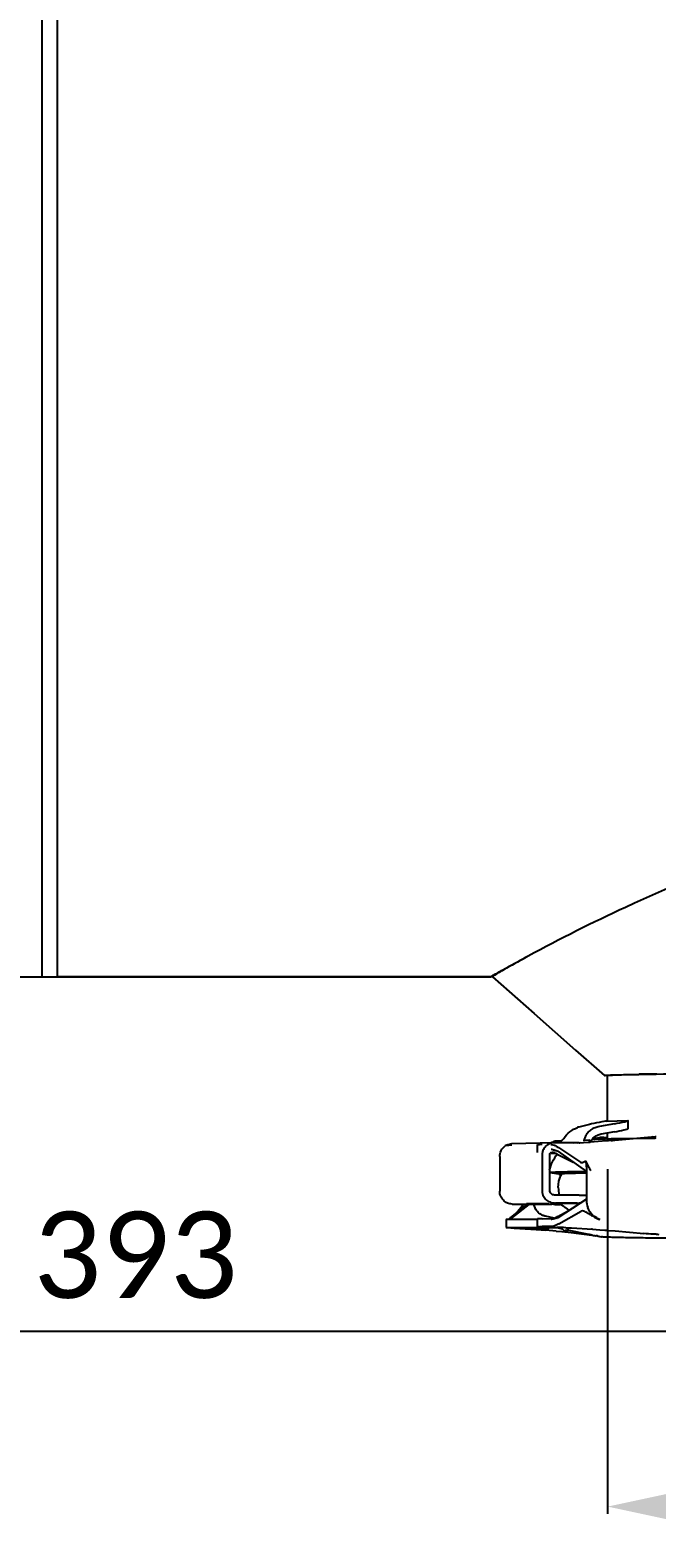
# Model space of a CAD drawing. Header units: millimetres. Extents: x 971 to 5173, y 8 to 3808.
# Drawn here: x 4381.8 to 4508.7, y 1344.3 to 1647.2 of the extents above; entities that cross this region are included whole.
import ezdxf

# ---------------------------------------------------------------- set-up
doc = ezdxf.new("R2010")
doc.units = ezdxf.units.MM
doc.header["$LTSCALE"] = 115.5
doc.header["$PDMODE"] = 3
doc.header["$PDSIZE"] = 8
doc.layers.get('0').update_dxf_attribs({"linetype": 'CONTINUOUS'})
doc.layers.get('Defpoints').update_dxf_attribs({"linetype": 'CONTINUOUS'})
doc.styles.get("Standard").update_dxf_attribs({"font": 'calibri.ttf'})
doc.dimstyles.new('DIMSTYLE_4', dxfattribs={"dimtxt": 17.5, "dimasz": 17.5, "dimexe": 1.5, "dimexo": 1, "dimgap": 0.875, "dimtad": 1, "dimdec": 0, "dimdsep": 46, "dimtxsty": 'Standard', "dimblk": '_FILLED', "dimblk1": '_FILLED', "dimblk2": '_FILLED', "dimcen": 0.09, "dimazin": 2, "dimtp": 0.01, "dimtm": 0.01, "dimtfac": 1, "dimtdec": 0, "dimtofl": 0, "dimtmove": 0, "dimatfit": 3, "dimldrblk": '_FILLED', "dimfxl": 1, "dimtolj": 1, "dimarcsym": 0})
doc.dimstyles.new('DIMSTYLE_5', dxfattribs={"dimtxt": 17.5, "dimasz": 17.5, "dimexe": 1.5, "dimexo": 1, "dimgap": 0.875, "dimtad": 1, "dimdsep": 46, "dimtxsty": 'Standard', "dimblk": '_FILLED', "dimblk1": '_FILLED', "dimblk2": '_FILLED', "dimcen": 0.09, "dimazin": 2, "dimtp": 0.01, "dimtm": 0.01, "dimtfac": 1, "dimtofl": 0, "dimtmove": 0, "dimatfit": 3, "dimldrblk": '_FILLED', "dimfxl": 1, "dimtolj": 1, "dimarcsym": 0})

# ---------------------------------------------------------------- blocks, each defined once
blk = doc.blocks.new('_FILLED')
at = {"color": 0, "linetype": 'ByBlock'}
blk.add_solid([(0, 0), (-1, 0.214), (-1, -0.214)], dxfattribs=at)
blk = doc.blocks.new('*D70')
at = {"color": 0, "linetype": 'Continuous', "lineweight": -2}
for p, q in [((4498.89, 1416.42), (4498.89, 1346.59)), ((4700.89, 1416.42), (4700.89, 1346.59)), ((4516.39, 1348.09), (4683.39, 1348.09))]:
    blk.add_line(p, q, dxfattribs=at)
at = {"layer": 'Defpoints', "color": 0}
for p in [(4498.89, 1417.42), (4700.89, 1417.42), (4700.89, 1348.09)]:
    blk.add_point(p, dxfattribs=at)
at = {"color": 0, "linetype": 'ByBlock', "lineweight": -2, "xscale": 17.5, "yscale": 17.5, "zscale": 17.5, "rotation": 180}
blk.add_blockref('_FILLED', (4498.89, 1348.09), dxfattribs=at)
at = {"color": 0, "linetype": 'ByBlock', "lineweight": -2, "xscale": 17.5, "yscale": 17.5, "zscale": 17.5}
blk.add_blockref('_FILLED', (4700.89, 1348.09), dxfattribs=at)
at = {"color": 0, "insert": (4611.56, 1372.3), "char_height": 17.5, "attachment_point": 2, "line_spacing_factor": 0.9}
blk.add_mtext('\\A1;%%c200', dxfattribs=at)
blk = doc.blocks.new('*D71')
at = {"color": 0, "linetype": 'Continuous', "lineweight": -2}
for p, q in [((4207.29, 1524.41), (4207.29, 1382.15)), ((4599.89, 1402.41), (4599.89, 1382.15)), ((4224.79, 1383.65), (4582.39, 1383.65))]:
    blk.add_line(p, q, dxfattribs=at)
at = {"layer": 'Defpoints', "color": 0}
for p in [(4207.29, 1525.41), (4599.89, 1403.41), (4599.89, 1383.65)]:
    blk.add_point(p, dxfattribs=at)
at = {"color": 0, "linetype": 'ByBlock', "lineweight": -2, "xscale": 17.5, "yscale": 17.5, "zscale": 17.5, "rotation": 180}
blk.add_blockref('_FILLED', (4207.29, 1383.65), dxfattribs=at)
at = {"color": 0, "linetype": 'ByBlock', "lineweight": -2, "xscale": 17.5, "yscale": 17.5, "zscale": 17.5}
blk.add_blockref('_FILLED', (4599.89, 1383.65), dxfattribs=at)
at = {"color": 0, "insert": (4403.2, 1407.85), "char_height": 17.5, "attachment_point": 2, "line_spacing_factor": 0.9}
blk.add_mtext('\\A1;393', dxfattribs=at)

msp = doc.modelspace()

# ---------------------------------------------------------------- linework, layer by layer
at = {"color": 0, "linetype": 'Continuous'}
for p, q in [((4384.29077, 1455.40054), (4384.29077, 1923.41596)), ((4387.29077, 1923.41596), (4387.29077, 1455.41035)), ((4373.29077, 1455.40824), (4384.29077, 1455.40824)), ((4384.29077, 1455.40054), (4387.29077, 1455.40054)), ((4387.29077, 1455.41475), (4475.29102, 1455.41475)), ((4475.29102, 1455.41156), (4387.29077, 1455.41156)), ((4505.11471, 1435.64504), (4505.3, 1435.64806)), ((4498.88919, 1426.15559), (4498.88919, 1435.41951)), ((4500.68323, 1435.55262), (4500.81869, 1435.5564)), ((4495.18774, 1425.50009), (4493.03744, 1424.95952)), ((4500.29365, 1425.62917), (4497.20345, 1425.06484)), ((4500.29365, 1423.99561), (4497.57252, 1423.49868)), ((4498.64853, 1426.15559), (4502.95496, 1426.26445)), ((4498.88919, 1422.60494), (4498.88919, 1423.73913)), ((4503.01595, 1424.62147), (4503.01595, 1426.25502)), ((4488.04175, 1421.79104), (4479.46428, 1421.57421)), ((4484.68249, 1421.40815), (4484.69609, 1421.40871)), ((4484.68249, 1419.80826), (4484.68249, 1421.40823)), ((4484.86547, 1421.40335), (4484.68249, 1421.40815)), ((4488.10746, 1421.79182), (4488.04242, 1421.79106)), ((4493.08522, 1421.78378), (4488.10746, 1421.79182)), ((4489.28582, 1422.13504), (4488.15147, 1422.10637)), ((4488.89825, 1420.81814), (4493.41671, 1417.85786)), ((4493.44014, 1421.79438), (4491.94188, 1421.70875)), ((4492.70392, 1421.74582), (4495.3486, 1421.92122)), ((4493.08522, 1421.78378), (4493.25169, 1421.78348)), ((4493.25169, 1421.78348), (4493.27686, 1421.78343)), ((4495.25852, 1422.28603), (4494.12418, 1422.25736)), ((4496.95502, 1422.0291), (4495.3486, 1421.92122)), ((4495.35001, 1421.92132), (4495.35001, 1422.21276)), ((4495.74882, 1422.51369), (4496.19004, 1422.53104)), ((4496.19004, 1422.53104), (4496.79251, 1422.55122)), ((4498.67119, 1422.14548), (4496.95502, 1422.0291)), ((4499.05411, 1422.17229), (4498.67129, 1422.14552)), ((4499.58812, 1422.62009), (4500.99067, 1422.6466)), ((4499.5962, 1422.20762), (4499.79247, 1422.22061)), ((4504.86073, 1422.70606), (4507.49818, 1422.73929)), ((4507.49818, 1422.73929), (4507.74402, 1422.74217)), ((4507.74402, 1422.74217), (4508.05273, 1422.74574)), ((4508.07506, 1422.9623), (4507.75451, 1422.93116)), ((4508.05273, 1422.74574), (4508.46968, 1422.75048)), ((4508.46968, 1422.75048), (4508.67276, 1422.75276)), ((4477.00927, 1418.97911), (4477.00927, 1411.97925)), ((4485.58674, 1419.19594), (4485.58674, 1412.19609)), ((4487.13795, 1412.19358), (4487.13795, 1419.19344)), ((4487.31146, 1419.67961), (4487.27271, 1419.67867)), ((4487.30081, 1419.82029), (4487.36227, 1419.82096)), ((4487.75963, 1419.75712), (4487.64135, 1419.75872)), ((4488.04511, 1419.75362), (4487.75963, 1419.75712)), ((4488.81331, 1420.06747), (4494.60835, 1415.95583)), ((4488.92147, 1419.35344), (4491.92245, 1417.8615)), ((4488.97085, 1415.4069), (4487.13795, 1415.71649)), ((4488.97318, 1415.42069), (4489.05241, 1415.39312)), ((4489.05241, 1415.39312), (4489.11282, 1415.38436)), ((4494.22077, 1416.00708), (4494.48481, 1416.01152)), ((4494.60835, 1416.16409), (4494.60835, 1410.14769)), ((4479.24911, 1406.66277), (4482.65711, 1409.37018)), ((4479.52998, 1409.37523), (4484.50774, 1409.36719)), ((4479.59343, 1406.65941), (4482.97955, 1409.29419)), ((4480.42464, 1407.59665), (4481.8231, 1409.37153)), ((4482.42974, 1409.40317), (4482.49836, 1409.40669)), ((4493.08522, 1411.184), (4488.10746, 1411.19204)), ((4488.10746, 1409.59207), (4493.08522, 1409.58403)), ((4488.15147, 1409.25508), (4489.28582, 1409.28376)), ((4488.31144, 1409.55185), (4488.38006, 1409.55538)), ((4488.77499, 1406.86992), (4491.4698, 1408.35029)), ((4494.60835, 1410.35595), (4488.81331, 1406.60147)), ((4493.42016, 1409.58335), (4493.08522, 1409.58403)), ((4478.31051, 1406.22143), (4478.31051, 1404.62147)), ((4482.68422, 1406.23665), (4482.41862, 1406.2336)), ((4484.84661, 1406.38156), (4484.66364, 1406.35816)), ((4484.66364, 1404.75805), (4484.66364, 1406.35801)), ((4485.61659, 1406.40382), (4487.37476, 1406.4213)), ((4488.03956, 1406.50318), (4486.27581, 1406.89483)), ((4487.41532, 1406.21009), (4487.43347, 1406.2156)), ((4488.62164, 1406.51958), (4488.65027, 1406.52581)), ((4488.98197, 1405.38948), (4493.55297, 1407.92676)), ((4478.3279, 1404.61931), (4478.31051, 1404.62129)), ((4478.5958, 1404.59697), (4479.91651, 1404.5081)), ((4479.91651, 1404.5081), (4484.38683, 1404.19345)), ((4482.41864, 1404.63362), (4482.48981, 1404.63444)), ((4482.4296, 1404.49182), (4482.49821, 1404.50574)), ((4482.48981, 1404.63444), (4482.68378, 1404.63668)), ((4484.38683, 1404.19345), (4486.35081, 1404.0537)), ((4484.66317, 1404.53364), (4484.70541, 1404.53335)), ((4484.66364, 1404.75818), (4484.84661, 1404.7816)), ((4485.08355, 1404.73305), (4486.70686, 1404.70096)), ((4487.34765, 1404.82106), (4485.61659, 1404.80385)), ((4485.78092, 1404.6594), (4485.78092, 1404.71926)), ((4488.46521, 1403.90136), (4486.35081, 1404.0537)), ((4486.70686, 1404.70096), (4488.56499, 1404.64797)), ((4486.9296, 1404.40245), (4486.86099, 1404.37385)), ((4486.93777, 1404.64061), (4486.99742, 1404.63902)), ((4488.38006, 1404.65443), (4488.56499, 1404.64788)), ((4489.67075, 1404.35517), (4490.21543, 1403.84339)), ((4490.94094, 1403.68715), (4496.20756, 1402.99194)), ((4491.01331, 1404.09236), (4494.9868, 1403.28138)), ((4495.84488, 1404.27293), (4495.60859, 1404.28942)), ((4495.84488, 1404.27292), (4497.32287, 1404.1693)), ((4496.20756, 1402.99194), (4496.3531, 1402.97199)), ((4496.35337, 1402.97371), (4496.45555, 1402.9592)), ((4496.82443, 1402.91733), (4496.80932, 1402.92078)), ((4497.32287, 1404.1693), (4498.34281, 1404.09728)), ((4497.56774, 1402.74422), (4497.6086, 1402.73565)), ((4498.34281, 1404.09728), (4498.81603, 1404.06378)), ((4500.42148, 1403.93267), (4506.18767, 1403.40171))]:
    msp.add_line(p, q, dxfattribs=at)
for points in [[(4475.51773, 1455.41012), (4483.96319, 1447.97857), (4492.3859, 1440.56665), (4498.24643, 1435.40898)], [(4496.79251, 1422.55122), (4497.53534, 1422.57261), (4498.45318, 1422.59549), (4499.58812, 1422.62009)], [(4508.50341, 1422.99759), (4500.34826, 1422.27458), (4499.05411, 1422.17229)], [(4500.99067, 1422.6466), (4502.72284, 1422.67521), (4504.86073, 1422.70606)], [(4485.82717, 1407.0293), (4485.69327, 1407.08447), (4485.5542, 1407.15), (4485.41063, 1407.22715), (4485.26265, 1407.31769), (4485.1105, 1407.42381), (4484.95462, 1407.54814), (4484.79612, 1407.69352), (4484.63647, 1407.8638), (4484.47703, 1408.06446), (4484.32198, 1408.30055), (4484.17724, 1408.57746), (4484.0466, 1408.91605), (4483.95769, 1409.26975), (4483.94532, 1409.3681)], [(4486.01082, 1406.96549), (4485.95631, 1406.98305), (4485.82717, 1407.0293)], [(4486.27582, 1406.89483), (4486.17896, 1406.91791), (4486.01082, 1406.96549)], [(4488.46521, 1403.90136), (4489.58589, 1403.80939), (4491.52659, 1403.60397), (4492.48528, 1403.48329)], [(4490.41494, 1404.57796), (4491.56133, 1404.52593), (4495.83417, 1404.27368)], [(4491.01331, 1404.09236), (4491.00389, 1404.09382), (4490.99452, 1404.09437), (4490.98519, 1404.094)], [(4498.59795, 1404.07919), (4499.04406, 1404.04649), (4500.42148, 1403.93267)]]:
    msp.add_lwpolyline(points, dxfattribs=at)
for centre, radius, start, end in [((4521.91626, 401.45856), 1034.32297, 90.72401089, 90.92048851), ((4479.54654, 1419.07807), 2.50112, 116.0910705, 124.5242657), ((4479.53565, 1419.0994), 2.47717, 113.0848978, 116.0820722), ((4479.52627, 1419.13357), 2.44143, 91.4392319, 92.6687974), ((4485.14585, 1441.85575), 20.45432, 269.2145754, 269.7530327), ((4487.0863, 1451.26179), 29.8422, 270.5720226, 270.8099998), ((4491.72569, 1425.13831), 5.16317, 234.6150538, 236.7961396), ((4491.6704, 1423.94466), 4.20663, 331.2025141, 332.4937459), ((4499.58322, 1424.27335), 2.06338, 275.8204017, 276.1248074), ((4509.29945, 1401.6985), 21.31396, 91.5853219, 92.1403968), ((4488.27128, 1419.19544), 2.68454, 169.0789978, 179.9891965), ((4488.24865, 1419.19913), 2.66162, 167.0064207, 169.0646995), ((4488.14202, 1419.2033), 1.0021, 141.5742525, 150.6998271), ((4490.04973, 1592.2697), 172.52778, 269.0778119, 269.2001587), ((4486.1661, 1466.51252), 46.84691, 271.4009594, 271.5457725), ((4486.91996, 1456.76474), 36.94643, 270.6859391, 271.1333206), ((4486.30213, 1461.55571), 41.88824, 271.5426708, 271.8729739), ((4486.68953, 1450.4352), 30.76102, 271.8287637, 272.8153893), ((4492.48139, 1439.02223), 19.25303, 257.5746718, 258.4667643), ((4491.54681, 1424.64008), 5.90261, 240.4407241, 243.5911352), ((4494.94419, 1412.70613), 6.06149, 152.2118002, 155.9256992), ((4494.9231, 1412.73742), 6.03383, 180.0347412, 194.9219661), ((4481.56407, 1411.11362), 2.3052, 307.8824966, 310.7312184), ((4480.59695, 1404.96207), 2.17003, 128.3972827, 134.4473578), ((4487.61468, 1381.70142), 24.72104, 89.9415544, 90.5560686), ((4490.75952, 1395.20952), 11.49766, 105.5545966, 106.8148392), ((4491.72409, 1391.72867), 15.10968, 104.3921523, 105.5387984), ((4492.75198, 1387.75905), 19.21022, 103.4316087, 104.4188667), ((4492.29488, 1389.66014), 17.25495, 102.2911813, 103.4216206), ((4491.46088, 1401.97752), 5.58118, 118.7664456, 121.1875262), ((4491.60632, 1400.65873), 5.40992, 119.0191721, 121.9924969), ((4506.83125, 1427.28679), 23.12038, 240.3719581, 242.7725986), ((4499.07679, 1410.64531), 4.74229, 228.9877015, 230.6778185), ((4507.078, 1427.83816), 23.72358, 242.8519618, 245.6706294), ((4485.75745, 1236.97165), 167.68817, 90.2279134, 90.3727544), ((4484.3787, 1355.65865), 48.87579, 88.7740663, 89.6170022), ((4485.60021, 1280.11101), 124.54852, 89.9168692, 90.2345212), ((4485.28613, 1338.58197), 66.07928, 88.5677587, 89.570975), ((4487.56246, 1382.79039), 22.03172, 90.0053684, 90.558644), ((4486.81897, 1383.00662), 21.62497, 85.9900276, 86.7527239), ((4487.03017, 1386.08222), 18.54214, 85.7539851, 85.9764274), ((4487.20457, 1388.39424), 16.22355, 85.1093595, 85.7636711), ((4482.94524, 1231.55631), 173.18281, 87.5279605, 88.1404012), ((4487.56429, 1392.51804), 12.08409, 83.8185592, 85.1418185), ((4490.35184, 1403.114), 0.65895, 78.0764784, 78.5781955), ((4496.99172, 1410.53206), 7.59182, 265.9501135, 266.5320567), ((4496.94966, 1409.84429), 6.90276, 266.5352055, 266.8481341)]:
    msp.add_arc(centre, radius, start, end, dxfattribs=at)
for centre, major_axis, ratio, start_param, end_param in [((4493.7758, 1420.44867), (-0.05944, 4.59974), 0.795559044, 0.18689656, 0.268812748), ((4496.70952, 1425.74677), (1.99993, 0.40012), 0.042394756, 0.239111018, 2.427001493), ((4498.26454, 1420.56214), (5.25937, 0.05535), 0.874551167, 1.764730977, 1.846647166), ((4498.26454, 1420.56214), (3.43003, 0.0361), 0.874551167, 1.764730977, 2.007402444), ((4501.01595, 1425.85563), (1.99993, 0.40012), 0.042394756, -1.948779457, 0.239111018), ((4501.01595, 1424.22208), (1.99993, 0.40012), 0.042394756, -1.948779457, -0.00848162)]:
    msp.add_ellipse(centre, major_axis=major_axis, ratio=ratio, start_param=start_param, end_param=end_param, dxfattribs=at)
for points, knots in [([(4724.91819, 1456.70825), (4723.1186, 1457.74478), (4718.48288, 1460.30263), (4705.6142, 1467.02628), (4683.42241, 1477.20063), (4656.95275, 1486.1417), (4631.89861, 1491.34968), (4611.33705, 1493.54195), (4590.39159, 1493.49596), (4563.66926, 1490.54155), (4534.00977, 1482.84426), (4505.36152, 1471.16846), (4489.24964, 1463.08602), (4482.79616, 1459.58824)], [0, 0, 0, 0, 0.024453515, 0.062334103, 0.170949489, 0.311635488, 0.390161386, 0.471867848, 0.554664721, 0.636284808, 0.787901734, 0.913567469, 1, 1, 1, 1]), ([(4482.79616, 1459.58824), (4481.32715, 1458.79204), (4479.0506, 1457.52836), (4476.78806, 1456.23753), (4475.99509, 1455.74576)], [0, 0, 0, 0, 0.641669767, 1, 1, 1, 1]), ([(4476.61409, 1456.23354), (4476.9626, 1456.43347), (4478.93068, 1457.54331), (4480.92043, 1458.61433), (4482.56217, 1459.48347)], [0, 0, 0, 0, 0.177830566, 1, 1, 1, 1]), ([(4475.29102, 1455.41475), (4475.29213, 1455.41889), (4475.30031, 1455.42842), (4475.30887, 1455.43644), (4475.31469, 1455.44146)], [0, 0, 0, 0, 0.35790756, 1, 1, 1, 1]), ([(4475.34938, 1455.41999), (4475.33941, 1455.41673), (4475.32314, 1455.41187), (4475.30628, 1455.4083), (4475.29974, 1455.40827)], [0, 0, 0, 0, 0.61611981, 1, 1, 1, 1]), ([(4475.31469, 1455.44146), (4475.43649, 1455.54646), (4475.88202, 1455.79785), (4476.31344, 1456.06107), (4476.61409, 1456.23354)], [0, 0, 0, 0, 0.31692095, 1, 1, 1, 1]), ([(4475.60938, 1455.52634), (4475.58131, 1455.51388), (4475.49547, 1455.47653), (4475.40921, 1455.43953), (4475.34938, 1455.41999)], [0, 0, 0, 0, 0.327978979, 1, 1, 1, 1]), ([(4475.99509, 1455.74576), (4475.92192, 1455.70039), (4475.80239, 1455.62479), (4475.63352, 1455.51554), (4475.57154, 1455.46513), (4475.5089, 1455.41806), (4475.51783, 1455.41013)], [0, 0, 0, 0, 0.440531123, 0.753585343, 0.938870693, 1, 1, 1, 1]), ([(4500.81869, 1435.5564), (4501.11409, 1435.56453), (4502.54596, 1435.60043), (4503.97806, 1435.62641), (4505.11471, 1435.64504)], [0, 0, 0, 0, 0.206318235, 1, 1, 1, 1]), ([(4501.393, 1435.56233), (4505.3054, 1435.6725), (4515.96849, 1435.78331), (4535.55276, 1435.93402), (4561.44547, 1436.02568), (4600.89033, 1436.0872), (4639.50295, 1436.04386), (4673.49672, 1435.87297), (4687.1893, 1435.75666), (4692.79178, 1435.67272)], [0, 0, 0, 0, 0.061346292, 0.167127769, 0.306975821, 0.467181425, 0.785380314, 0.912178149, 1, 1, 1, 1]), ([(4498.24636, 1435.40898), (4498.2449, 1435.41026), (4498.24217, 1435.41492), (4498.24641, 1435.41825), (4498.24833, 1435.41952)], [0, 0, 0, 0, 0.457666064, 1, 1, 1, 1]), ([(4498.24833, 1435.41952), (4498.27191, 1435.43513), (4498.36707, 1435.44182), (4498.54821, 1435.46652), (4498.8384, 1435.48216), (4499.06358, 1435.49458), (4499.1935, 1435.50051)], [0, 0, 0, 0, 0.089302552, 0.285590892, 0.589283245, 1, 1, 1, 1]), ([(4498.88937, 1435.41941), (4498.8891, 1435.43276), (4498.96179, 1435.44005), (4499.04987, 1435.45985), (4499.24439, 1435.47329), (4499.49372, 1435.49113), (4499.82317, 1435.50749), (4500.40286, 1435.53222), (4500.87504, 1435.54727), (4501.21348, 1435.55717)], [0, 0, 0, 0, 0.01717849, 0.064511786, 0.142864331, 0.252352132, 0.392925207, 0.564472397, 1, 1, 1, 1]), ([(4499.1935, 1435.50051), (4499.29635, 1435.50521), (4499.7928, 1435.52604), (4500.28946, 1435.54149), (4500.68323, 1435.55262)], [0, 0, 0, 0, 0.207208405, 1, 1, 1, 1]), ([(4489.99152, 1422.67153), (4490.3462, 1423.17571), (4491.16297, 1424.06186), (4492.20851, 1424.67651), (4492.74661, 1424.87066)], [0, 0, 0, 0, 0.518669936, 1, 1, 1, 1]), ([(4496.78549, 1424.97276), (4496.4819, 1424.89421), (4495.89217, 1424.67825), (4495.13268, 1424.16624), (4494.56626, 1423.51597), (4494.31831, 1423.02422), (4494.22984, 1422.77868)], [0, 0, 0, 0, 0.268756851, 0.533284066, 0.776322168, 1, 1, 1, 1]), ([(4477.00927, 1418.97911), (4477.00927, 1419.39925), (4477.21053, 1420.24718), (4477.78712, 1420.90351), (4478.12901, 1421.13871)], [0, 0, 0, 0, 0.503091102, 1, 1, 1, 1]), ([(4478.49083, 1421.24242), (4478.46421, 1421.24074), (4478.41997, 1421.23687), (4478.35827, 1421.23377), (4478.33155, 1421.2263), (4478.30786, 1421.22703), (4478.30786, 1421.22299)], [0, 0, 0, 0, 0.43396704, 0.745792951, 0.934132186, 1, 1, 1, 1]), ([(4479.44604, 1421.27562), (4479.34253, 1421.27355), (4479.02403, 1421.26592), (4478.70547, 1421.25598), (4478.49083, 1421.24242)], [0, 0, 0, 0, 0.324949586, 1, 1, 1, 1]), ([(4485.63544, 1421.4037), (4485.57957, 1421.40315), (4485.38699, 1421.40176), (4485.1944, 1421.40106), (4485.05768, 1421.40162)], [0, 0, 0, 0, 0.290115089, 1, 1, 1, 1]), ([(4488.04242, 1421.79105), (4487.76801, 1421.78416), (4487.21544, 1421.67566), (4486.48758, 1421.24726), (4485.93316, 1420.60161), (4485.71846, 1420.07179), (4485.65518, 1419.79757)], [0, 0, 0, 0, 0.247081855, 0.495672363, 0.746692194, 1, 1, 1, 1]), ([(4487.27589, 1421.76928), (4487.37473, 1421.80485), (4487.55561, 1421.87729), (4487.79837, 1421.98618), (4487.98862, 1422.06775), (4488.10376, 1422.10516), (4488.15147, 1422.10637)], [0, 0, 0, 0, 0.335282509, 0.621916743, 0.847663915, 1, 1, 1, 1]), ([(4488.33878, 1420.22016), (4488.25249, 1420.23919), (4487.94329, 1420.30927), (4487.63555, 1420.38601), (4487.41522, 1420.44724)], [0, 0, 0, 0, 0.278710493, 1, 1, 1, 1]), ([(4487.50817, 1421.42258), (4487.70861, 1421.4254), (4488.15072, 1421.29696), (4488.53651, 1421.07168), (4488.73588, 1420.92872)], [0, 0, 0, 0, 0.449686846, 1, 1, 1, 1]), ([(4489.28582, 1422.13504), (4489.3275, 1422.1361), (4489.43211, 1422.17483), (4489.60145, 1422.27315), (4489.80407, 1422.43848), (4489.93116, 1422.58573), (4489.99152, 1422.67153)], [0, 0, 0, 0, 0.138309013, 0.358982206, 0.652008672, 1, 1, 1, 1]), ([(4494.22984, 1422.77868), (4494.19396, 1422.67909), (4494.13784, 1422.5487), (4494.07833, 1422.39507), (4494.06317, 1422.3364), (4494.06319, 1422.31256)], [0, 0, 0, 0, 0.64012287, 0.855818104, 1, 1, 1, 1]), ([(4494.06319, 1422.31256), (4494.0632, 1422.29754), (4494.07208, 1422.26184), (4494.10831, 1422.25695), (4494.12418, 1422.25736)], [0, 0, 0, 0, 0.48617752, 1, 1, 1, 1]), ([(4495.35001, 1422.2108), (4495.35002, 1422.18722), (4495.33359, 1422.13303), (4495.25655, 1422.01698), (4495.16171, 1421.94478), (4495.08843, 1421.90378)], [0, 0, 0, 0, 0.170039436, 0.394512075, 1, 1, 1, 1]), ([(4495.25852, 1422.28603), (4495.28232, 1422.28663), (4495.33269, 1422.27926), (4495.35, 1422.23088), (4495.35001, 1422.2108)], [0, 0, 0, 0, 0.542485282, 1, 1, 1, 1]), ([(4495.40151, 1422.00185), (4495.5485, 1422.28415), (4495.94269, 1422.80122), (4496.49404, 1423.14268), (4496.78549, 1423.26521)], [0, 0, 0, 0, 0.501668341, 1, 1, 1, 1]), ([(4496.5688, 1422.7022), (4496.51675, 1422.70152), (4496.28987, 1422.69539), (4496.06339, 1422.67877), (4495.88921, 1422.66309)], [0, 0, 0, 0, 0.229381041, 1, 1, 1, 1]), ([(4497.60789, 1422.86063), (4497.58419, 1422.86496), (4497.50802, 1422.85157), (4497.25454, 1422.81614), (4497.02424, 1422.76591), (4496.8451, 1422.72932)], [0, 0, 0, 0, 0.093315352, 0.291907775, 1, 1, 1, 1]), ([(4498.81695, 1422.78071), (4498.55129, 1422.79138), (4498.14857, 1422.81348), (4497.74376, 1422.83579), (4497.60789, 1422.86063)], [0, 0, 0, 0, 0.658110679, 1, 1, 1, 1]), ([(4488.6349, 1419.50568), (4488.54975, 1419.55403), (4488.24412, 1419.71364), (4487.89952, 1419.83039), (4487.65072, 1419.82553)], [0, 0, 0, 0, 0.282366374, 1, 1, 1, 1]), ([(4493.41671, 1417.85786), (4493.49191, 1417.80877), (4493.68131, 1417.75188), (4493.95398, 1417.84684), (4494.20319, 1417.98881), (4494.36512, 1418.09769), (4494.44631, 1418.15274)], [0, 0, 0, 0, 0.237727633, 0.484569796, 0.740341247, 1, 1, 1, 1]), ([(4494.44631, 1418.15274), (4494.49583, 1417.65834), (4494.57987, 1416.99771), (4494.607, 1416.33251), (4494.60835, 1416.16409)], [0, 0, 0, 0, 0.74684275, 1, 1, 1, 1]), ([(4494.44631, 1418.15274), (4494.59129, 1417.7814), (4494.86912, 1417.08179), (4495.28864, 1416.45522), (4495.49988, 1416.1753)], [0, 0, 0, 0, 0.532001577, 1, 1, 1, 1]), ([(4487.04812, 1415.77402), (4487.12382, 1415.79082), (4487.34285, 1415.80987), (4488.03342, 1415.85756), (4489.37541, 1415.9021), (4491.54785, 1415.95949), (4493.24744, 1415.99054), (4494.22077, 1416.00708)], [0, 0, 0, 0, 0.03240741, 0.09152354, 0.28963978, 0.593155295, 1, 1, 1, 1]), ([(4494.39646, 1415.63883), (4493.97681, 1415.63058), (4493.19191, 1415.61418), (4492.09675, 1415.5877), (4491.16666, 1415.56103), (4490.40234, 1415.5345), (4489.80682, 1415.50778), (4489.41282, 1415.4848), (4489.18654, 1415.46418), (4489.07341, 1415.45187), (4489.01493, 1415.43849), (4488.97493, 1415.42967), (4488.97337, 1415.42069)], [0, 0, 0, 0, 0.231776192, 0.433521326, 0.604896262, 0.745655617, 0.855616523, 0.934608414, 0.96245754, 0.982557168, 0.994963058, 1, 1, 1, 1]), ([(4489.11282, 1415.38436), (4489.13083, 1415.38207), (4489.22048, 1415.37176), (4489.31045, 1415.36443), (4489.38232, 1415.3591)], [0, 0, 0, 0, 0.201233284, 1, 1, 1, 1]), ([(4479.52998, 1409.37523), (4479.20163, 1409.37577), (4478.53472, 1409.51376), (4477.69708, 1410.09667), (4477.13918, 1410.96125), (4477.00927, 1411.64139), (4477.00927, 1411.97925)], [0, 0, 0, 0, 0.246365314, 0.494951431, 0.746493809, 1, 1, 1, 1]), ([(4485.58674, 1412.19609), (4485.58674, 1411.85822), (4485.71665, 1411.17808), (4486.27455, 1410.3135), (4487.1122, 1409.73059), (4487.77911, 1409.5926), (4488.10746, 1409.59207)], [0, 0, 0, 0, 0.253506217, 0.505048603, 0.753634711, 1, 1, 1, 1]), ([(4488.10746, 1411.19204), (4487.98116, 1411.19224), (4487.72466, 1411.24532), (4487.4025, 1411.46951), (4487.18793, 1411.80203), (4487.13795, 1412.06362), (4487.13795, 1412.19358)], [0, 0, 0, 0, 0.246385335, 0.494951372, 0.746473217, 1, 1, 1, 1]), ([(4486.86113, 1409.39964), (4486.74904, 1409.39681), (4486.44521, 1409.39414), (4485.89491, 1409.39061), (4485.32272, 1409.38924), (4484.80684, 1409.38873), (4484.40509, 1409.38882), (4484.0123, 1409.38936), (4483.64128, 1409.39033), (4483.30414, 1409.3917), (4483.04948, 1409.39318), (4482.87085, 1409.39459), (4482.75832, 1409.39565), (4482.66154, 1409.39678), (4482.58115, 1409.3979), (4482.51817, 1409.39919), (4482.4761, 1409.40004), (4482.45225, 1409.40127), (4482.43987, 1409.4014), (4482.43454, 1409.40279), (4482.42975, 1409.40236), (4482.42974, 1409.40317)], [0, 0, 0, 0, 0.075901017, 0.205674968, 0.372538654, 0.463245517, 0.554896979, 0.644504367, 0.729145246, 0.806057208, 0.872730725, 0.901535966, 0.926992464, 0.94890112, 0.967073572, 0.981368824, 0.991670998, 0.9952939, 0.997890373, 0.999457151, 1, 1, 1, 1]), ([(4482.49836, 1409.40669), (4482.61044, 1409.40952), (4482.91428, 1409.41219), (4483.46458, 1409.41573), (4484.03677, 1409.4171), (4484.55265, 1409.4176), (4484.9544, 1409.41751), (4485.34719, 1409.41698), (4485.71821, 1409.41601), (4486.05535, 1409.41464), (4486.31, 1409.41315), (4486.48864, 1409.41175), (4486.60116, 1409.41069), (4486.69795, 1409.40956), (4486.77834, 1409.40844), (4486.84131, 1409.40714), (4486.88339, 1409.40629), (4486.90724, 1409.40507), (4486.91962, 1409.40494), (4486.92495, 1409.40354), (4486.92973, 1409.40397), (4486.92975, 1409.40317)], [0, 0, 0, 0, 0.075901017, 0.205674968, 0.372538654, 0.463245517, 0.554896979, 0.644504367, 0.729145246, 0.806057208, 0.872730725, 0.901535966, 0.926992464, 0.94890112, 0.967073572, 0.981368824, 0.991670998, 0.9952939, 0.997890373, 0.999457151, 1, 1, 1, 1]), ([(4484.50774, 1409.36719), (4484.78682, 1409.36674), (4485.80186, 1409.36622), (4486.81691, 1409.36787), (4487.55285, 1409.37355)], [0, 0, 0, 0, 0.274943313, 1, 1, 1, 1]), ([(4488.15147, 1409.25508), (4488.11768, 1409.25423), (4488.03833, 1409.27534), (4487.9086, 1409.31875), (4487.74329, 1409.36223), (4487.6193, 1409.37406), (4487.55285, 1409.37355)], [0, 0, 0, 0, 0.165583493, 0.394081366, 0.674427494, 1, 1, 1, 1]), ([(4492.74283, 1409.54833), (4492.63074, 1409.5455), (4492.32691, 1409.54283), (4491.77661, 1409.5393), (4491.20441, 1409.53793), (4490.68854, 1409.53742), (4490.28678, 1409.53751), (4489.89399, 1409.53804), (4489.52298, 1409.53901), (4489.18584, 1409.54038), (4488.93118, 1409.54187), (4488.75254, 1409.54327), (4488.64002, 1409.54433), (4488.54324, 1409.54547), (4488.46285, 1409.54659), (4488.39987, 1409.54788), (4488.35779, 1409.54873), (4488.33395, 1409.54995), (4488.32156, 1409.55008), (4488.31624, 1409.55148), (4488.31145, 1409.55105), (4488.31144, 1409.55185)], [0, 0, 0, 0, 0.075901017, 0.205674968, 0.372538654, 0.463245517, 0.554896979, 0.644504367, 0.729145246, 0.806057208, 0.872730725, 0.901535966, 0.926992464, 0.94890112, 0.967073572, 0.981368824, 0.991670998, 0.9952939, 0.997890373, 0.999457151, 1, 1, 1, 1]), ([(4488.38006, 1409.55538), (4488.49214, 1409.55821), (4488.79598, 1409.56088), (4489.34627, 1409.56441), (4489.91847, 1409.56578), (4490.43435, 1409.56629), (4490.8361, 1409.5662), (4491.22889, 1409.56566), (4491.59991, 1409.56469), (4491.93704, 1409.56333), (4492.1917, 1409.56184), (4492.37034, 1409.56044), (4492.48286, 1409.55938), (4492.57964, 1409.55824), (4492.66004, 1409.55712), (4492.72301, 1409.55583), (4492.76509, 1409.55498), (4492.78893, 1409.55375), (4492.80132, 1409.55363), (4492.80665, 1409.55223), (4492.81143, 1409.55266), (4492.81144, 1409.55186)], [0, 0, 0, 0, 0.075901017, 0.205674968, 0.372538654, 0.463245517, 0.554896979, 0.644504367, 0.729145246, 0.806057208, 0.872730725, 0.901535966, 0.926992464, 0.94890112, 0.967073572, 0.981368824, 0.991670998, 0.9952939, 0.997890373, 0.999457151, 1, 1, 1, 1]), ([(4491.04167, 1408.11514), (4490.85554, 1408.24368), (4490.58406, 1408.43781), (4490.23356, 1408.69513), (4489.99119, 1408.87323), (4489.77012, 1409.03165), (4489.57653, 1409.16133), (4489.42192, 1409.24807), (4489.32467, 1409.28474), (4489.28582, 1409.28376)], [0, 0, 0, 0, 0.320462408, 0.472757928, 0.616068374, 0.746462671, 0.858434163, 0.944933673, 1, 1, 1, 1]), ([(4493.08522, 1411.184), (4493.22926, 1411.18376), (4493.7394, 1411.18266), (4494.24954, 1411.18067), (4494.61563, 1411.17798)], [0, 0, 0, 0, 0.282360297, 1, 1, 1, 1]), ([(4478.49348, 1406.22061), (4478.46688, 1406.22095), (4478.42291, 1406.22018), (4478.36053, 1406.22533), (4478.33513, 1406.21773), (4478.31049, 1406.22515), (4478.31052, 1406.22131)], [0, 0, 0, 0, 0.436115675, 0.748953943, 0.937085698, 1, 1, 1, 1]), ([(4482.41862, 1406.2336), (4481.96763, 1406.22844), (4480.65933, 1406.21381), (4479.3508, 1406.20959), (4478.49348, 1406.22061)], [0, 0, 0, 0, 0.344705495, 1, 1, 1, 1]), ([(4479.07737, 1406.51128), (4479.05998, 1406.49417), (4478.9964, 1406.43228), (4478.93142, 1406.37176), (4478.88243, 1406.33007)], [0, 0, 0, 0, 0.275043774, 1, 1, 1, 1]), ([(4479.6835, 1406.20431), (4479.66645, 1406.22107), (4479.59296, 1406.30536), (4479.54152, 1406.40652), (4479.50777, 1406.48732)], [0, 0, 0, 0, 0.214494221, 1, 1, 1, 1]), ([(4484.66651, 1406.25622), (4484.16804, 1406.253), (4483.50728, 1406.24616), (4482.84653, 1406.23852), (4482.68422, 1406.23665)], [0, 0, 0, 0, 0.754365559, 1, 1, 1, 1]), ([(4485.61659, 1406.40382), (4485.53465, 1406.40301), (4485.27793, 1406.39891), (4485.0211, 1406.39259), (4484.84661, 1406.38156)], [0, 0, 0, 0, 0.319100991, 1, 1, 1, 1]), ([(4487.6399, 1406.42245), (4487.71187, 1406.4224), (4488.04364, 1406.46281), (4488.3486, 1406.61759), (4488.57071, 1406.75216)], [0, 0, 0, 0, 0.216996435, 1, 1, 1, 1]), ([(4495.40129, 1407.18932), (4495.09737, 1407.36189), (4494.57379, 1407.67584), (4493.83483, 1408.08132), (4493.55301, 1407.92679)], [0, 0, 0, 0, 0.520933136, 1, 1, 1, 1]), ([(4478.31052, 1404.62134), (4478.31049, 1404.62518), (4478.33513, 1404.61775), (4478.36053, 1404.62536), (4478.42291, 1404.62021), (4478.46688, 1404.62098), (4478.49348, 1404.62063)], [0, 0, 0, 0, 0.062913262, 0.251045163, 0.563883818, 1, 1, 1, 1]), ([(4478.49348, 1404.62063), (4478.67558, 1404.61829), (4479.98394, 1404.60552), (4481.29242, 1404.62072), (4482.41864, 1404.63362)], [0, 0, 0, 0, 0.139186817, 1, 1, 1, 1]), ([(4482.88999, 1404.43937), (4482.82423, 1404.44406), (4482.71374, 1404.45415), (4482.5588, 1404.46277), (4482.49066, 1404.48174), (4482.42948, 1404.48129), (4482.42971, 1404.49184)], [0, 0, 0, 0, 0.425969992, 0.739329816, 0.931835667, 1, 1, 1, 1]), ([(4482.49821, 1404.50574), (4482.76144, 1404.52949), (4483.48455, 1404.52739), (4484.20571, 1404.53668), (4484.66317, 1404.53364)], [0, 0, 0, 0, 0.366180855, 1, 1, 1, 1]), ([(4482.68378, 1404.63668), (4482.84612, 1404.63855), (4483.50702, 1404.6462), (4484.16793, 1404.65304), (4484.66652, 1404.65626)], [0, 0, 0, 0, 0.245630694, 1, 1, 1, 1]), ([(4486.55493, 1404.34413), (4485.95486, 1404.31149), (4484.73081, 1404.34413), (4483.50986, 1404.39518), (4482.88999, 1404.43937)], [0, 0, 0, 0, 0.491619044, 1, 1, 1, 1]), ([(4485.08361, 1404.73318), (4485.02277, 1404.73412), (4484.92152, 1404.7378), (4484.77967, 1404.738), (4484.71865, 1404.75229), (4484.66356, 1404.74891), (4484.66364, 1404.75817)], [0, 0, 0, 0, 0.432946728, 0.745134866, 0.934119188, 1, 1, 1, 1]), ([(4484.84661, 1404.7816), (4484.89256, 1404.78451), (4485.14902, 1404.79771), (4485.40585, 1404.80176), (4485.61659, 1404.80385)], [0, 0, 0, 0, 0.179288367, 1, 1, 1, 1]), ([(4485.42439, 1404.52325), (4485.62764, 1404.51877), (4485.99065, 1404.50787), (4486.41628, 1404.48526), (4486.67578, 1404.46135), (4486.81159, 1404.44381), (4486.88036, 1404.42832), (4486.92962, 1404.4131), (4486.9295, 1404.40221)], [0, 0, 0, 0, 0.402123654, 0.720041145, 0.837891642, 0.924615408, 0.978468008, 1, 1, 1, 1]), ([(4486.86099, 1404.37385), (4486.84303, 1404.3704), (4486.74155, 1404.35525), (4486.63906, 1404.34871), (4486.55493, 1404.34413)], [0, 0, 0, 0, 0.17834042, 1, 1, 1, 1]), ([(4486.99742, 1404.63902), (4487.09081, 1404.63649), (4487.43978, 1404.62602), (4487.78864, 1404.61142), (4488.04393, 1404.59687)], [0, 0, 0, 0, 0.267605845, 1, 1, 1, 1]), ([(4488.74012, 1405.24755), (4488.54622, 1405.12492), (4488.17077, 1404.9307), (4487.75255, 1404.82216), (4487.56039, 1404.82211)], [0, 0, 0, 0, 0.544199096, 1, 1, 1, 1]), ([(4488.86548, 1404.53188), (4489.05, 1404.51175), (4489.29343, 1404.48216), (4489.55881, 1404.41315), (4489.64623, 1404.37821), (4489.67075, 1404.35517)], [0, 0, 0, 0, 0.671268312, 0.878321589, 1, 1, 1, 1]), ([(4490.98519, 1404.094), (4490.80601, 1404.07794), (4490.56986, 1404.05676), (4490.31795, 1404.00114), (4490.23459, 1403.97603), (4490.21429, 1403.95585)], [0, 0, 0, 0, 0.685606173, 0.890895419, 1, 1, 1, 1]), ([(4490.21543, 1403.84339), (4490.23983, 1403.82047), (4490.33954, 1403.79297), (4490.43236, 1403.76974), (4490.49583, 1403.75718)], [0, 0, 0, 0, 0.340960399, 1, 1, 1, 1]), ([(4490.49583, 1403.75718), (4490.52688, 1403.7507), (4490.67454, 1403.72291), (4490.82347, 1403.70266), (4490.94094, 1403.68715)], [0, 0, 0, 0, 0.21118459, 1, 1, 1, 1]), ([(4494.9868, 1403.28138), (4495.08276, 1403.26179), (4495.43588, 1403.18372), (4495.78497, 1403.08871), (4496.04231, 1403.03134)], [0, 0, 0, 0, 0.270849813, 1, 1, 1, 1]), ([(4496.82443, 1402.91733), (4496.91404, 1402.89623), (4497.16184, 1402.83821), (4497.40939, 1402.77904), (4497.56804, 1402.74415)], [0, 0, 0, 0, 0.361715543, 1, 1, 1, 1]), ([(4698.17632, 1402.57632), (4695.9978, 1402.52836), (4690.69017, 1402.4509), (4676.68937, 1402.31092), (4653.86021, 1402.18986), (4628.20641, 1402.12263), (4605.23638, 1402.10221), (4587.39446, 1402.10616), (4569.94075, 1402.12979), (4553.41755, 1402.17221), (4538.33825, 1402.23206), (4526.89241, 1402.29706), (4518.80459, 1402.35825), (4513.65487, 1402.40477), (4509.1764, 1402.45437), (4505.40357, 1402.50425), (4502.36702, 1402.56014), (4500.087, 1402.6045), (4498.58832, 1402.67204), (4497.84382, 1402.69289), (4497.6086, 1402.73565)], [0, 0, 0, 0, 0.032591836, 0.079393032, 0.209419865, 0.374049356, 0.463096821, 0.55298123, 0.640910015, 0.724151199, 0.80011843, 0.866452053, 0.89534845, 0.921091107, 0.943478766, 0.962337969, 0.977522431, 0.988913238, 0.99642408, 1, 1, 1, 1]), ([(4508.69827, 1403.25409), (4508.50006, 1403.256), (4507.66175, 1403.27777), (4506.82521, 1403.34296), (4506.18766, 1403.40171)], [0, 0, 0, 0, 0.236401875, 1, 1, 1, 1])]:
    msp.add_open_spline(points, degree=3, knots=knots, dxfattribs=at)
for points in [[(4478.56437, 1421.37822), (4478.8312, 1421.49193), (4479.12285, 1421.55884), (4479.41259, 1421.57234)], [(4496.5688, 1422.7022), (4496.66133, 1422.70341), (4496.75443, 1422.71079), (4496.8451, 1422.72932)], [(4487.09069, 1416.20416), (4487.36151, 1417.38675), (4487.92101, 1418.53428), (4488.68718, 1419.47495)], [(4487.13795, 1419.19344), (4487.13795, 1419.36575), (4487.1838, 1419.54344), (4487.26812, 1419.69371)], [(4488.63201, 1420.15794), (4488.69818, 1420.14442), (4488.75822, 1420.10656), (4488.81331, 1420.06747)], [(4488.88928, 1412.73376), (4488.88905, 1413.56703), (4489.07007, 1414.41794), (4489.40995, 1415.17874)], [(4494.60835, 1410.14769), (4494.6051, 1409.64181), (4494.69336, 1409.12927), (4494.85675, 1408.65049)], [(4495.9648, 1407.06693), (4495.47871, 1407.48974), (4495.06481, 1408.04077), (4494.85675, 1408.65049)], [(4479.50287, 1406.54888), (4479.49783, 1406.52891), (4479.49983, 1406.50629), (4479.50776, 1406.48728)], [(4479.59344, 1406.65942), (4479.55571, 1406.63033), (4479.51451, 1406.59507), (4479.50287, 1406.54888)], [(4488.70454, 1406.54264), (4488.68695, 1406.53561), (4488.66878, 1406.52981), (4488.65027, 1406.52581)], [(4488.81331, 1406.60147), (4488.77871, 1406.57906), (4488.74281, 1406.55794), (4488.70454, 1406.54264)], [(4497.30434, 1406.22145), (4496.86542, 1406.42033), (4496.44445, 1406.67132), (4496.0717, 1406.97671)], [(4496.04231, 1403.03134), (4496.14525, 1403.00839), (4496.2488, 1402.9876), (4496.35314, 1402.97226)], [(4496.80935, 1402.92078), (4496.73083, 1402.93815), (4496.65042, 1402.94755), (4496.57013, 1402.95197)], [(4508.69826, 1403.25409), (4508.87568, 1403.25238), (4509.05328, 1403.24375), (4509.22978, 1403.22567)]]:
    msp.add_open_spline(points, degree=3, dxfattribs=at)

# ---------------------------------------------------------------- dimensions: what is measured, and where the dimension line sits
dim = msp.add_linear_dim(base=(4599.88919, 1383.64619), p1=(4207.29077, 1525.40824), p2=(4599.88919, 1403.41262), dimstyle='DIMSTYLE_4', dxfattribs=at)
dim.commit()
dim.dimension.update_dxf_attribs({"geometry": '*D71', "text_midpoint": (4403.19963, 1383.64619), "dimtype": 160})
dim = msp.add_linear_dim(base=(4700.88919, 1348.09185), p1=(4498.88919, 1417.4198), p2=(4700.88919, 1417.4198), text='%%c200', dimstyle='DIMSTYLE_5', override={"dimtxsty": 'Standard'}, dxfattribs=at)
dim.commit()
dim.dimension.update_dxf_attribs({"geometry": '*D70', "text_midpoint": (4611.55586, 1348.09185), "dimtype": 160})

doc.saveas('drawing.dxf')
